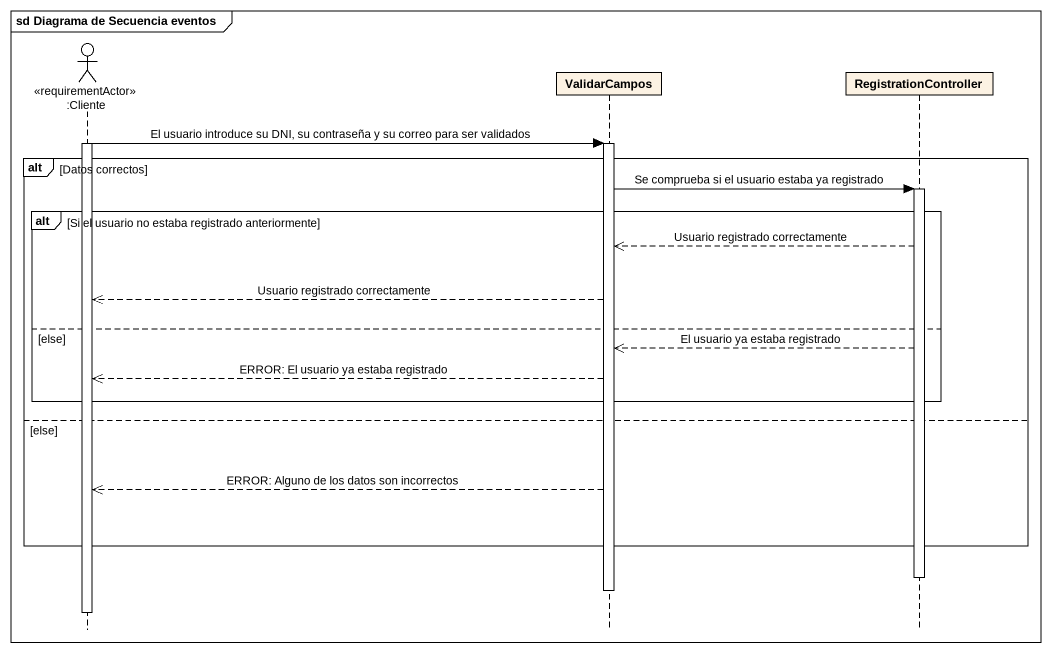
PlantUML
@startuml
mainframe sd Diagrama de Secuencia eventos
hide footbox
actor ":Cliente" as Cliente <<requirementActor>>
participant ValidarCampos
participant RegistrationController

activate Cliente
Cliente -> ValidarCampos : El usuario introduce su DNI, su contraseña y su correo para ser validados
activate ValidarCampos
alt Datos correctos
  ValidarCampos -> RegistrationController : Se comprueba si el usuario estaba ya registrado
  activate RegistrationController
  alt Si el usuario no estaba registrado anteriormente
    RegistrationController -->> ValidarCampos : Usuario registrado correctamente
    ValidarCampos -->> Cliente : Usuario registrado correctamente
  else else
    RegistrationController -->> ValidarCampos : El usuario ya estaba registrado
    ValidarCampos -->> Cliente : ERROR: El usuario ya estaba registrado
  end
else else
  ValidarCampos -->> Cliente : ERROR: Alguno de los datos son incorrectos
end
deactivate RegistrationController
deactivate ValidarCampos
deactivate Cliente
@enduml
